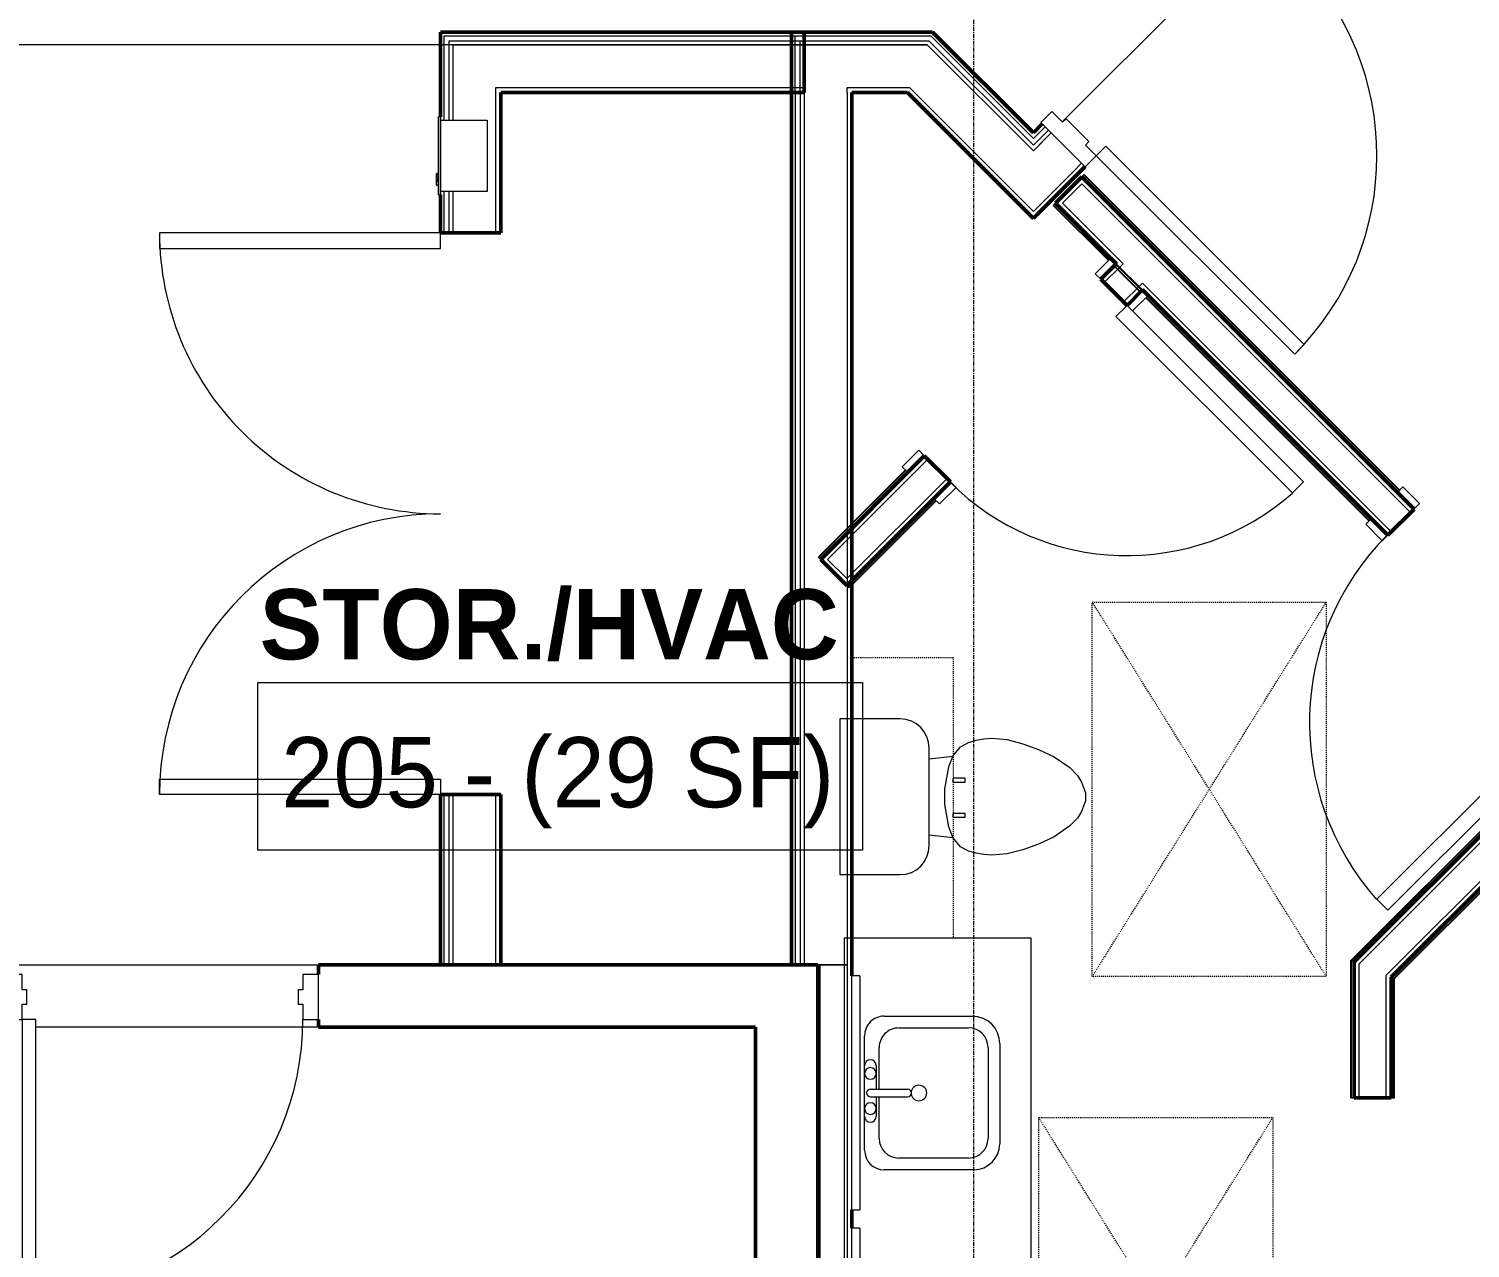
# Model space of a CAD drawing. Header units: inches. Extents: x -4235 to -464, y 9767 to 12344.
# Drawn here: x -2621.4 to -2436.7, y 10225.3 to 10381.6 of the extents above; entities that cross this region are included whole.
import ezdxf

# ---------------------------------------------------------------- set-up
doc = ezdxf.new("R2010")
doc.units = ezdxf.units.IN
doc.header["$MEASUREMENT"] = 0
doc.linetypes.add('Dash', pattern=[0.25, 0.125, -0.125])
doc.linetypes.add('Grid Line 1_2_', pattern=[0.875, 0.5, -0.125, 0.125, -0.125])
for name, color, linetype, lineweight in [('0-1', 7, 'Continuous', 5), ('0-2', 254, 'Continuous', 9), ('0-3', 7, 'Continuous', 9), ('A-AREA-IDEN', 2, 'Continuous', 9), ('A-DOOR-1', 7, 'Continuous', 9), ('A-DOOR-2', 130, 'Continuous', 20), ('A-DOOR-FRAM-1', 130, 'Continuous', 20), ('A-FLOR-2', 254, 'Continuous', 9), ('A-FLOR-3', 7, 'Continuous', 9), ('A-FLOR-4', 192, 'Continuous', 9), ('A-GENM-HDLN-1', 7, 'Dash', 9), ('A-WALL-1', 250, 'Continuous', 50), ('A-WALL-2', 50, 'Continuous', 13), ('A-WALL-3', 10, 'Continuous', 9), ('A-WALL-4', 254, 'Continuous', 9), ('A-WALL-5', 7, 'Continuous', 9), ('E-FIRE-1', 7, 'Continuous', 9), ('I-WALL-1', 250, 'Continuous', 50), ('I-WALL-2', 10, 'Continuous', 9), ('I-WALL-3', 254, 'Continuous', 9), ('P-SANR-FIXT-1', 7, 'Continuous', 9), ('P-SANR-FIXT-3', 254, 'Continuous', 9), ('Q-CASE-1', 10, 'Continuous', 9), ('Q-CASE-2', 254, 'Continuous', 9), ('Q-CASE-3', 7, 'Continuous', 9), ('Q-CASE-4', 7, 'Dash', 9), ('S-GRID-1', 1, 'Grid Line 1_2_', 9)]:
    doc.layers.add(name, color=color, linetype=linetype, lineweight=lineweight)
doc.styles.add('Century Gothic', font='ufonts.com_century-gothic.ttf', dxfattribs={"height": 9})
doc.styles.add('Century Gothic_B', font='GOTHICB.TTF', dxfattribs={"height": 9})

# ---------------------------------------------------------------- blocks, each defined once
blk = doc.blocks.new('Basic Wall _ INT - W4BØF - _5_8 GYP - 2X4 WOOD_BATT_ - 5_8 GYP_ - ___-2686658-BACKGROUND - 2ND FLOOR')
at = {"layer": 'A-WALL-3'}
for p, q in [((-2408.95, 10305.08), (-2408.95, 10305.17)), ((-2408.95, 10304.88), (-2408.95, 10305.08)), ((-2408.95, 10304.78), (-2408.95, 10304.87)), ((-2408.95, 10304.59), (-2408.95, 10304.62)), ((-2422.31, 10291.72), (-2418.95, 10295.07)), ((-2418.71, 10294.83), (-2422.07, 10291.47)), ((-2451.99, 10262.13), (-2451.92, 10262.1)), ((-2451.92, 10262.1), (-2451.78, 10262.04)), ((-2451.78, 10262.04), (-2451.71, 10262.02)), ((-2451.6, 10261.97), (-2451.57, 10261.96))]:
    blk.add_line(p, q, dxfattribs=at)
at = {"layer": 'A-WALL-4'}
for p, q in [((-2418.25, 10295.78), (-2408.95, 10305.08)), ((-2408.95, 10304.59), (-2418, 10295.53)), ((-2422.36, 10291.76), (-2419, 10295.12)), ((-2418.83, 10294.88), (-2422.12, 10291.59)), ((-2451.92, 10262.1), (-2423.02, 10291.01)), ((-2422.77, 10290.76), (-2451.57, 10261.96))]:
    blk.add_line(p, q, dxfattribs=at)
at = {"layer": 'A-WALL-5'}
for p, q in [((-2418.29, 10295.83), (-2408.95, 10305.17)), ((-2408.95, 10304.76), (-2418.09, 10295.62)), ((-2451.99, 10262.13), (-2423.06, 10291.05)), ((-2422.86, 10290.85), (-2451.7, 10262.01))]:
    blk.add_line(p, q, dxfattribs=at)
at = {"layer": 'A-WALL-5', "flags": 128}
for points in [[(-2408.95, 10305.17), (-2408.95, 10305), (-2408.95, 10304.87), (-2408.95, 10304.79), (-2408.95, 10304.76)], [(-2408.95, 10304.76), (-2408.95, 10304.76), (-2408.95, 10304.75), (-2408.95, 10304.73), (-2408.95, 10304.7), (-2408.95, 10304.68), (-2408.95, 10304.65)], [(-2451.7, 10262.01), (-2451.72, 10262.02), (-2451.78, 10262.04), (-2451.87, 10262.08), (-2451.99, 10262.13)], [(-2451.62, 10261.98), (-2451.64, 10261.99), (-2451.66, 10261.99), (-2451.67, 10262), (-2451.69, 10262.01), (-2451.7, 10262.01), (-2451.7, 10262.01)]]:
    blk.add_lwpolyline(points, dxfattribs=at)
blk = doc.blocks.new('Basic Wall _ INT - W4BØF - _5_8 GYP - 2X4 WOOD_BATT_ - 5_8 GYP_ - ___-2686657-BACKGROUND - 2ND FLOOR')
at = {"layer": 'A-WALL-3'}
for p, q in [((-2408.95, 10297.83), (-2408.95, 10297.87)), ((-2408.95, 10297.58), (-2408.95, 10297.67)), ((-2408.95, 10297.37), (-2408.95, 10297.58)), ((-2408.95, 10297.28), (-2408.95, 10297.37)), ((-2446.82, 10259.99), (-2446.8, 10259.98)), ((-2446.68, 10259.93), (-2446.62, 10259.91)), ((-2446.62, 10259.91), (-2446.47, 10259.85)), ((-2446.47, 10259.85), (-2446.41, 10259.82))]:
    blk.add_line(p, q, dxfattribs=at)
at = {"layer": 'A-WALL-4'}
for p, q in [((-2408.95, 10297.87), (-2446.82, 10259.99)), ((-2446.47, 10259.85), (-2408.95, 10297.37))]:
    blk.add_line(p, q, dxfattribs=at)
at = {"layer": 'A-WALL-5'}
for p, q in [((-2446.7, 10259.94), (-2408.95, 10297.69)), ((-2446.41, 10259.82), (-2408.95, 10297.28))]:
    blk.add_line(p, q, dxfattribs=at)
at = {"layer": 'A-WALL-5', "flags": 128}
for points in [[(-2408.95, 10297.81), (-2408.95, 10297.78), (-2408.95, 10297.75), (-2408.95, 10297.72), (-2408.95, 10297.71), (-2408.95, 10297.69), (-2408.95, 10297.69)], [(-2408.95, 10297.69), (-2408.95, 10297.66), (-2408.95, 10297.58), (-2408.95, 10297.45), (-2408.95, 10297.28)], [(-2446.7, 10259.94), (-2446.7, 10259.94), (-2446.71, 10259.94), (-2446.72, 10259.95), (-2446.74, 10259.96), (-2446.76, 10259.96), (-2446.78, 10259.97)], [(-2446.41, 10259.82), (-2446.53, 10259.87), (-2446.62, 10259.91), (-2446.68, 10259.93), (-2446.7, 10259.94)]]:
    blk.add_lwpolyline(points, dxfattribs=at)
blk = doc.blocks.new('Basic Wall _ INT - W4BØF - _5_8 GYP - 2X4 WOOD_BATT_ - 5_8 GYP_ - ___-2686660-BACKGROUND - 2ND FLOOR')
at = {"layer": 'A-WALL-3'}
for p, q in [((-2446.8, 10259.98), (-2446.82, 10259.99)), ((-2446.62, 10259.91), (-2446.68, 10259.93)), ((-2446.47, 10259.85), (-2446.62, 10259.91)), ((-2446.41, 10259.82), (-2446.47, 10259.85)), ((-2446.47, 10163.31), (-2446.47, 10163.42)), ((-2446.47, 10163.22), (-2446.47, 10163.3)), ((-2446.47, 10163.16), (-2446.47, 10163.21)), ((-2446.82, 10163), (-2446.8, 10163)), ((-2446.74, 10163), (-2446.76, 10163)), ((-2446.72, 10163), (-2446.74, 10163)), ((-2446.71, 10163), (-2446.72, 10163)), ((-2446.7, 10163), (-2446.71, 10163)), ((-2446.41, 10163), (-2446.7, 10163)), ((-2446.68, 10163), (-2446.62, 10163)), ((-2446.62, 10163), (-2446.47, 10163)), ((-2446.47, 10163), (-2446.41, 10163))]:
    blk.add_line(p, q, dxfattribs=at)
at = {"layer": 'A-WALL-4'}
for p, q in [((-2446.82, 10259.99), (-2446.82, 10244.52)), ((-2446.47, 10244.52), (-2446.47, 10259.85)), ((-2446.82, 10244.52), (-2446.8, 10244.52)), ((-2446.68, 10244.52), (-2446.62, 10244.52)), ((-2446.62, 10244.52), (-2446.47, 10244.52)), ((-2446.47, 10244.52), (-2446.41, 10244.52)), ((-2446.8, 10210.52), (-2446.82, 10210.52)), ((-2446.82, 10210.52), (-2446.82, 10163)), ((-2446.62, 10210.52), (-2446.68, 10210.52)), ((-2446.47, 10210.52), (-2446.62, 10210.52)), ((-2446.41, 10210.52), (-2446.47, 10210.52)), ((-2446.47, 10163.42), (-2446.47, 10210.52)), ((-2446.41, 10163.31), (-2446.41, 10163.42)), ((-2446.41, 10163.22), (-2446.41, 10163.3)), ((-2446.41, 10163.16), (-2446.41, 10163.21)), ((-2446.78, 10163), (-2446.82, 10163)), ((-2446.76, 10163), (-2446.78, 10163))]:
    blk.add_line(p, q, dxfattribs=at)
at = {"layer": 'A-WALL-5'}
for p, q in [((-2446.7, 10244.52), (-2446.7, 10259.94)), ((-2446.41, 10244.52), (-2446.41, 10259.82)), ((-2446.78, 10244.52), (-2446.82, 10244.52)), ((-2446.7, 10244.52), (-2446.78, 10244.52)), ((-2446.41, 10244.52), (-2446.7, 10244.52)), ((-2446.82, 10210.52), (-2446.78, 10210.52)), ((-2446.78, 10210.52), (-2446.7, 10210.52)), ((-2446.7, 10163), (-2446.7, 10210.52)), ((-2446.7, 10210.52), (-2446.41, 10210.52)), ((-2446.41, 10163.42), (-2446.41, 10210.52))]:
    blk.add_line(p, q, dxfattribs=at)
at = {"layer": 'A-WALL-5', "flags": 128}
for points in [[(-2446.78, 10259.97), (-2446.76, 10259.96), (-2446.74, 10259.96), (-2446.72, 10259.95), (-2446.71, 10259.94), (-2446.7, 10259.94), (-2446.7, 10259.94)], [(-2446.7, 10259.94), (-2446.68, 10259.93), (-2446.62, 10259.91), (-2446.53, 10259.87), (-2446.41, 10259.82)]]:
    blk.add_lwpolyline(points, dxfattribs=at)
blk = doc.blocks.new('Basic Wall _ INT - W4BØF - _5_8 GYP - 2X4 WOOD_BATT_ - 5_8 GYP_ - ___-2686659-BACKGROUND - 2ND FLOOR')
at = {"layer": 'A-WALL-3'}
for p, q in [((-2451.92, 10262.1), (-2451.99, 10262.13)), ((-2451.78, 10262.04), (-2451.92, 10262.1)), ((-2451.71, 10262.02), (-2451.78, 10262.04)), ((-2451.57, 10261.96), (-2451.6, 10261.97)), ((-2451.92, 10163.32), (-2451.92, 10163.42)), ((-2451.92, 10163.22), (-2451.92, 10163.3)), ((-2451.92, 10163.16), (-2451.92, 10163.21)), ((-2451.87, 10163), (-2451.99, 10163)), ((-2451.99, 10163), (-2451.92, 10163)), ((-2451.92, 10163), (-2451.78, 10163)), ((-2451.72, 10163), (-2451.87, 10163)), ((-2451.78, 10163), (-2451.71, 10163)), ((-2451.7, 10163), (-2451.72, 10163)), ((-2451.69, 10163), (-2451.7, 10163)), ((-2451.67, 10163), (-2451.69, 10163)), ((-2451.66, 10163), (-2451.67, 10163)), ((-2451.64, 10163), (-2451.66, 10163)), ((-2451.6, 10163), (-2451.57, 10163))]:
    blk.add_line(p, q, dxfattribs=at)
at = {"layer": 'A-WALL-4'}
for p, q in [((-2451.92, 10244.52), (-2451.92, 10262.1)), ((-2451.57, 10261.96), (-2451.57, 10244.52)), ((-2451.99, 10244.52), (-2451.92, 10244.52)), ((-2451.92, 10244.52), (-2451.78, 10244.52)), ((-2451.78, 10244.52), (-2451.71, 10244.52)), ((-2451.6, 10244.52), (-2451.57, 10244.52)), ((-2451.92, 10210.52), (-2451.99, 10210.52)), ((-2451.78, 10210.52), (-2451.92, 10210.52)), ((-2451.92, 10163.42), (-2451.92, 10210.52)), ((-2451.71, 10210.52), (-2451.78, 10210.52)), ((-2451.57, 10210.52), (-2451.6, 10210.52)), ((-2451.57, 10210.52), (-2451.57, 10163)), ((-2451.99, 10163.32), (-2451.99, 10163.42)), ((-2451.99, 10163.22), (-2451.99, 10163.3)), ((-2451.99, 10163.16), (-2451.99, 10163.21)), ((-2451.62, 10163), (-2451.64, 10163)), ((-2451.57, 10163), (-2451.62, 10163))]:
    blk.add_line(p, q, dxfattribs=at)
at = {"layer": 'A-WALL-5'}
for p, q in [((-2451.99, 10244.52), (-2451.99, 10262.13)), ((-2451.7, 10262.01), (-2451.7, 10244.52)), ((-2451.7, 10244.52), (-2451.99, 10244.52)), ((-2451.62, 10244.52), (-2451.7, 10244.52)), ((-2451.57, 10244.52), (-2451.62, 10244.52)), ((-2451.99, 10210.52), (-2451.7, 10210.52)), ((-2451.99, 10163.42), (-2451.99, 10210.52)), ((-2451.7, 10210.52), (-2451.7, 10163)), ((-2451.7, 10210.52), (-2451.62, 10210.52)), ((-2451.62, 10210.52), (-2451.57, 10210.52))]:
    blk.add_line(p, q, dxfattribs=at)
at = {"layer": 'A-WALL-5', "flags": 128}
for points in [[(-2451.99, 10262.13), (-2451.87, 10262.08), (-2451.78, 10262.04), (-2451.72, 10262.02), (-2451.7, 10262.01)], [(-2451.7, 10262.01), (-2451.7, 10262.01), (-2451.69, 10262.01), (-2451.67, 10262), (-2451.66, 10261.99), (-2451.64, 10261.99), (-2451.62, 10261.98)]]:
    blk.add_lwpolyline(points, dxfattribs=at)
blk = doc.blocks.new('Basic Wall _ INT - W4BØF - _5_8 GYP - 2X4 WOOD_BATT_ - 5_8 GYP_ - ___-2681987-BACKGROUND - 2ND FLOOR')
at = {"layer": 'A-WALL-3'}
for p, q in [((-2508.79, 10324.73), (-2506.67, 10326.85)), ((-2515.95, 10318.07), (-2520.2, 10313.82)), ((-2519.95, 10313.57), (-2515.95, 10317.57)), ((-2520.24, 10313.87), (-2520.2, 10313.82)), ((-2520.15, 10313.78), (-2520.09, 10313.72)), ((-2519.97, 10313.59), (-2519.95, 10313.57))]:
    blk.add_line(p, q, dxfattribs=at)
at = {"layer": 'A-WALL-4'}
for p, q in [((-2509.04, 10324.98), (-2515.95, 10318.07)), ((-2515.95, 10317.57), (-2508.79, 10324.73)), ((-2515.95, 10318.16), (-2520.24, 10313.87)), ((-2515.95, 10317.75), (-2520.04, 10313.66)), ((-2520.04, 10313.66), (-2520.24, 10313.87)), ((-2520.04, 10313.66), (-2520.04, 10313.66)), ((-2520.03, 10313.65), (-2520.04, 10313.66)), ((-2519.98, 10313.6), (-2520.03, 10313.65)), ((-2519.95, 10313.57), (-2519.98, 10313.6))]:
    blk.add_line(p, q, dxfattribs=at)
at = {"layer": 'A-WALL-5'}
for p, q in [((-2509.08, 10325.03), (-2515.95, 10318.16)), ((-2508.88, 10324.82), (-2515.95, 10317.75))]:
    blk.add_line(p, q, dxfattribs=at)
blk = doc.blocks.new('Basic Wall _ INT - W4BØF - _5_8 GYP - 2X4 WOOD_BATT_ - 5_8 GYP_ - ___-2681988-BACKGROUND - 2ND FLOOR')
at = {"layer": 'A-WALL-3'}
for p, q in [((-2505.43, 10321.37), (-2503.31, 10323.5)), ((-2516.57, 10310.23), (-2515.95, 10310.86)), ((-2516.59, 10310.22), (-2516.57, 10310.2)), ((-2516.44, 10310.07), (-2516.38, 10310.01)), ((-2515.95, 10310.36), (-2516.34, 10309.97)), ((-2516.34, 10309.97), (-2516.3, 10309.92))]:
    blk.add_line(p, q, dxfattribs=at)
at = {"layer": 'A-WALL-4'}
for p, q in [((-2515.95, 10310.86), (-2505.43, 10321.37)), ((-2505.22, 10321.09), (-2515.95, 10310.36)), ((-2516.56, 10310.18), (-2516.59, 10310.22)), ((-2516.5, 10310.13), (-2516.56, 10310.18)), ((-2516.5, 10310.13), (-2515.95, 10310.68)), ((-2516.38, 10310.01), (-2516.5, 10310.13)), ((-2516.3, 10309.92), (-2516.38, 10310.01)), ((-2515.95, 10310.27), (-2516.3, 10309.92))]:
    blk.add_line(p, q, dxfattribs=at)
at = {"layer": 'A-WALL-5'}
for p, q in [((-2515.95, 10310.68), (-2505.34, 10321.29)), ((-2505.14, 10321.08), (-2515.95, 10310.27))]:
    blk.add_line(p, q, dxfattribs=at)
blk = doc.blocks.new('Toilet-Domestic-3D - Toilet-Domestic-3D-2939674-BACKGROUND - 2ND FLOOR')
at = {"layer": 'P-SANR-FIXT-1'}
for p, q in [((-2.74, 11), (-1.87, 11.5)), ((-1.87, 11.5), (-0.5, 12)), ((-0.5, 12), (0.5, 12)), ((0.5, 12), (1.87, 11.5)), ((1.87, 11.5), (2.74, 11)), ((-5.13, 8), (-3.74, 10)), ((-3.74, 10), (-2.74, 11)), ((2.74, 11), (3.74, 10)), ((3.74, 10), (5.13, 8)), ((-6.06, 6), (-5.13, 8)), ((5.13, 8), (6.06, 6)), ((-6.79, 4), (-6.06, 6)), ((6.06, 6), (6.79, 4)), ((-7.33, 1.99), (-6.79, 4)), ((6.79, 4), (7.33, 1.99)), ((-7.5, 0), (-7.33, 1.99)), ((7.33, 1.99), (7.5, 0)), ((-7.41, -1), (-7.5, 0)), ((-7.24, -2), (-7.41, -1)), ((7.41, -1), (7.24, -2)), ((7.5, 0), (7.41, -1)), ((-6.97, -3), (-7.24, -2)), ((-6.4, -4), (-6.97, -3)), ((6.97, -3), (6.4, -4)), ((7.24, -2), (6.97, -3)), ((-5.21, -5), (-6.4, -4)), ((-3.84, -5.5), (-5.21, -5)), ((-4.86, -8.02), (-5.21, -5)), ((-1, -6), (-3.84, -5.5)), ((3.84, -5.5), (1, -6)), ((5.21, -5), (3.84, -5.5)), ((4.86, -8.02), (5.21, -5)), ((6.4, -4), (5.21, -5)), ((1, -6), (-1, -6)), ((6.25, -8.02), (-6.25, -8.02)), ((-9.98, -11.75), (-9.98, -17.93)), ((9.98, -17.93), (9.98, -11.75))]:
    blk.add_line(p, q, dxfattribs=at)
for centre, start, end in [((-6.25, -11.75), 90, 180), ((6.25, -11.75), 0, 90)]:
    blk.add_arc(centre, 3.73, start, end, dxfattribs=at)
at = {"layer": 'P-SANR-FIXT-3'}
for p, q in [((-9.98, -17.93), (-9.98, -19.48)), ((9.98, -19.48), (9.98, -17.93)), ((-9.98, -19.48), (9.98, -19.48))]:
    blk.add_line(p, q, dxfattribs=at)
blk = doc.blocks.new('Bath Vanity - Bath Vanity 72_-V5-BACKGROUND - 2ND FLOOR')
at = {"layer": 'Q-CASE-1'}
blk.add_line((36.74, 0), (36.74, 1), dxfattribs=at)
at = {"layer": 'Q-CASE-2'}
for p, q in [((36.74, 1), (36.74, 4.12)), ((-35.26, 1), (-35.26, 0)), ((-35.26, 0), (36.74, 0))]:
    blk.add_line(p, q, dxfattribs=at)
at = {"layer": 'Q-CASE-3'}
for p, q in [((36.74, 24), (-35.26, 24)), ((-35.26, 24), (-35.26, 1)), ((36.74, 4.12), (36.74, 24))]:
    blk.add_line(p, q, dxfattribs=at)
blk = doc.blocks.new('ADA Clearances - 30_x48_-1721104-BACKGROUND - 2ND FLOOR')
at = {"layer": 'A-GENM-HDLN-1'}
for p, q in [((15, 24), (-15, -24)), ((-15, 24), (15, -24)), ((-15, -24), (-15, 24)), ((-15, 24), (15, 24)), ((15, 24), (15, -24)), ((15, -24), (-15, -24))]:
    blk.add_line(p, q, dxfattribs=at)
blk = doc.blocks.new('M_Sink Vanity-Square - 500 x 440mm-1372835-BACKGROUND - 2ND FLOOR')
at = {"layer": 'P-SANR-FIXT-1'}
for p, q in [((-5.72, 10.23), (7.14, 10.23)), ((-5.72, 10.23), (7.14, 10.23)), ((-5.22, 8.73), (6.46, 8.73)), ((-9.22, -4.59), (-9.22, 6.73)), ((-9.22, -4.59), (-9.22, 6.73)), ((-7.72, -2.72), (-7.72, 6.23)), ((8.96, 6.23), (8.96, -2.72)), ((10.46, 6.91), (10.46, -4.59)), ((10.46, 6.91), (10.46, -4.59)), ((0.12, -6.33), (0.12, -1.59)), ((1.12, -6.33), (1.12, -1.59)), ((0.12, -5.22), (-5.22, -5.22)), ((6.46, -5.22), (1.12, -5.22)), ((7.96, -7.09), (-6.72, -7.09)), ((7.96, -7.09), (-6.72, -7.09)), ((-2.88, -5.59), (0.12, -5.59)), ((3.62, -7.09), (-2.88, -7.09)), ((1.12, -5.59), (3.62, -5.59))]:
    blk.add_line(p, q, dxfattribs=at)
for centre, radius, start, end in [((-5.72, 6.73), 3.5, 90, 180), ((-5.72, 6.73), 3.5, 90, 180), ((7.14, 6.91), 3.32, 0, 90), ((7.14, 6.91), 3.32, 360, 90), ((-5.22, 6.23), 2.5, 90, 180), ((6.46, 6.23), 2.5, 360, 90), ((0.62, -0.13), 1, 360, 180), ((0.62, -0.13), 1, 180, 0), ((0.62, -1.59), 0.5, 360, 180), ((-5.22, -2.72), 2.5, 180, 270), ((6.46, -2.72), 2.5, 270, 360), ((-6.72, -4.59), 2.5, 180, 270), ((-6.72, -4.59), 2.5, 180, 270), ((7.96, -4.59), 2.5, 270, 0), ((7.96, -4.59), 2.5, 270, 0), ((-2.88, -6.34), 0.75, 90, 270), ((-1.88, -6.34), 0.75, 360, 180), ((-1.88, -6.34), 0.75, 180, 0), ((0.62, -6.33), 0.5, 180, 0), ((2.62, -6.34), 0.75, 0, 180), ((2.62, -6.34), 0.75, 180, 0), ((3.62, -6.34), 0.75, 270, 90)]:
    blk.add_arc(centre, radius, start, end, dxfattribs=at)
blk = doc.blocks.new('Basic Wall _ INT - W4BØF - _5_8 GYP - 2X4 WOOD_BATT_ - 5_8 GYP_ - ___-2686666-BACKGROUND - 2ND FLOOR')
at = {"layer": 'A-WALL-3'}
for p, q in [((-2478.7, 10348.1), (-2482.06, 10351.46)), ((-2482.31, 10351.21), (-2478.95, 10347.86)), ((-2447.26, 10316.66), (-2449.38, 10318.78))]:
    blk.add_line(p, q, dxfattribs=at)
at = {"layer": 'A-WALL-4'}
for p, q in [((-2490.09, 10358.99), (-2490.13, 10358.95)), ((-2490.09, 10358.99), (-2483.02, 10351.92)), ((-2489.99, 10359.1), (-2490.05, 10359.04)), ((-2489.84, 10359.24), (-2489.86, 10359.23)), ((-2482.77, 10352.17), (-2489.84, 10359.24)), ((-2482.35, 10351.17), (-2478.99, 10347.81)), ((-2482.13, 10351.35), (-2479.23, 10348.46)), ((-2479.21, 10348.44), (-2478.79, 10348.02)), ((-2478.24, 10347.15), (-2449.63, 10318.53)), ((-2449.38, 10318.78), (-2477.99, 10347.4))]:
    blk.add_line(p, q, dxfattribs=at)
at = {"layer": 'A-WALL-5'}
for p, q in [((-2490.13, 10358.95), (-2489.93, 10359.15)), ((-2490.13, 10358.95), (-2483.06, 10351.88)), ((-2489.93, 10359.15), (-2489.87, 10359.21)), ((-2489.93, 10359.15), (-2482.86, 10352.08)), ((-2489.87, 10359.21), (-2489.84, 10359.24)), ((-2478.29, 10347.1), (-2449.67, 10318.49)), ((-2478.08, 10347.31), (-2449.47, 10318.69))]:
    blk.add_line(p, q, dxfattribs=at)
blk = doc.blocks.new('Basic Wall _ INT - W4BØF - _5_8 GYP - 2X4 WOOD_BATT_ - 5_8 GYP_ - ___-2686665-BACKGROUND - 2ND FLOOR')
at = {"layer": 'A-WALL-3'}
blk.add_line((-2443.9, 10320.02), (-2446.02, 10322.14), dxfattribs=at)
at = {"layer": 'A-WALL-4'}
for p, q in [((-2486.47, 10362.62), (-2486.48, 10362.6)), ((-2446.02, 10322.14), (-2486.48, 10362.6)), ((-2486.28, 10362.81), (-2486.34, 10362.75)), ((-2486.19, 10362.89), (-2486.23, 10362.85)), ((-2486.23, 10362.85), (-2445.77, 10322.39))]:
    blk.add_line(p, q, dxfattribs=at)
at = {"layer": 'A-WALL-5'}
for p, q in [((-2486.48, 10362.6), (-2486.45, 10362.63)), ((-2486.45, 10362.63), (-2486.39, 10362.69)), ((-2486.39, 10362.69), (-2486.19, 10362.89)), ((-2445.93, 10322.23), (-2486.39, 10362.69)), ((-2486.19, 10362.89), (-2445.73, 10322.43))]:
    blk.add_line(p, q, dxfattribs=at)
blk = doc.blocks.new('SWING - SINGLE - FLUSH - 2-10 x 6-8 - PRIVACY-3199405-BACKGROUND - 2ND FLOOR')
at = {"layer": 'A-DOOR-1'}
blk.add_arc((17, -2.38), 34.07, 180, 266.6343, dxfattribs=at)
at = {"layer": 'A-DOOR-2'}
for p, q in [((15, -2.38), (15, -36.38)), ((17, -2.38), (15, -2.38)), ((17, -2.38), (17, -36.38)), ((17, -36.38), (15, -36.38))]:
    blk.add_line(p, q, dxfattribs=at)
at = {"layer": 'A-DOOR-FRAM-1'}
for p, q in [((-20, 2.37), (-20, 3.37)), ((-20, 3.37), (-17, 3.37)), ((-17, 2.37), (-20, 2.37)), ((-17, 3.37), (-17, 2.37)), ((17, 2.37), (17, 3.37)), ((17, 3.37), (20, 3.37)), ((20, 2.37), (17, 2.37)), ((20, 3.37), (20, 2.37)), ((-20, -2.38), (-17, -2.38)), ((-20, -3.38), (-20, -2.38)), ((-17, -3.38), (-20, -3.38)), ((-17, -2.38), (-17, -3.38)), ((17, -2.38), (20, -2.38)), ((17, -3.38), (17, -2.38)), ((20, -3.38), (17, -3.38)), ((20, -2.38), (20, -3.38))]:
    blk.add_line(p, q, dxfattribs=at)
blk = doc.blocks.new('SWING - SINGLE - FLUSH - 2-8 x 6-8 - PASSAGE-3199418-BACKGROUND - 2ND FLOOR')
at = {"layer": 'A-DOOR-1'}
blk.add_arc((16, -2.38), 32.07, 180, 266.4241, dxfattribs=at)
at = {"layer": 'A-DOOR-2'}
for p, q in [((14, -2.38), (14, -34.38)), ((16, -2.38), (14, -2.38)), ((16, -2.38), (16, -34.38)), ((16, -34.38), (14, -34.38))]:
    blk.add_line(p, q, dxfattribs=at)
at = {"layer": 'A-DOOR-FRAM-1'}
for p, q in [((-19, 2.37), (-19, 3.37)), ((-19, 3.37), (-16, 3.37)), ((-16, 2.37), (-19, 2.37)), ((-16, 3.37), (-16, 2.37)), ((16, 2.37), (16, 3.37)), ((16, 3.37), (19, 3.37)), ((19, 2.37), (16, 2.37)), ((19, 3.37), (19, 2.37)), ((-19, -2.38), (-16, -2.38)), ((-19, -3.38), (-19, -2.38)), ((-16, -3.38), (-19, -3.38)), ((-16, -2.38), (-16, -3.38)), ((16, -2.38), (19, -2.38)), ((16, -3.38), (16, -2.38)), ((19, -3.38), (16, -3.38)), ((19, -2.38), (19, -3.38))]:
    blk.add_line(p, q, dxfattribs=at)
blk = doc.blocks.new('300 Series Wall Hung Cabinet_326 - 36_-2909953-BACKGROUND - 2ND FLOOR')
at = {"layer": 'Q-CASE-3'}
for p, q in [((-2.01, 14.69), (-2.5, 14.69)), ((-2.5, 14.69), (-2.5, 13.19)), ((-2.01, 13.19), (-2.5, 13.19)), ((-2.01, 13.19), (-2.01, 14.69)), ((2.49, 14.69), (2, 14.69)), ((2, 14.69), (2, 13.19)), ((2.49, 13.19), (2, 13.19)), ((2.49, 13.19), (2.49, 14.69))]:
    blk.add_line(p, q, dxfattribs=at)
at = {"layer": 'Q-CASE-4'}
for p, q in [((-18, 0.19), (-18, 13.19)), ((-18, 13.19), (18, 13.19)), ((18, 13.19), (18, 0.19)), ((18, 0.19), (-18, 0.19))]:
    blk.add_line(p, q, dxfattribs=at)
blk = doc.blocks.new('BATHROOM MIRROR - BATHROOM MIRROR 30_-2860221-BACKGROUND - 2ND FLOOR')
at = {"layer": 'Q-CASE-1'}
blk.add_line((12.74, -24), (-11.26, -24), dxfattribs=at)
at = {"layer": 'Q-CASE-3'}
for p, q in [((-14.26, -23), (15.74, -23)), ((-14.26, -23), (-14.26, -24)), ((15.74, -24), (-14.26, -24)), ((15.74, -24), (15.74, -23))]:
    blk.add_line(p, q, dxfattribs=at)
blk = doc.blocks.new('CTR - 1st Phase - Unit Layouts_rvt-1-BACKGROUND - 2ND FLOOR')
at = {"layer": 'A-WALL-1'}
for p, q in [((-2486.48, 10362.6), (-2486.92, 10362.16)), ((-2443.9, 10320.02), (-2486.48, 10362.6)), ((-2486.92, 10362.16), (-2489.4, 10359.69)), ((-2489.4, 10359.69), (-2489.84, 10359.24)), ((-2489.84, 10359.24), (-2482.06, 10351.46)), ((-2482.06, 10351.46), (-2484.04, 10349.48)), ((-2484.04, 10349.48), (-2480.68, 10346.12)), ((-2480.68, 10346.12), (-2478.7, 10348.1)), ((-2478.7, 10348.1), (-2447.26, 10316.66)), ((-2506.67, 10326.85), (-2519.95, 10313.57)), ((-2503.31, 10323.5), (-2506.67, 10326.85)), ((-2516.59, 10310.22), (-2503.31, 10323.5)), ((-2447.26, 10316.66), (-2443.9, 10320.02)), ((-2519.95, 10313.57), (-2519.51, 10313.13)), ((-2519.51, 10313.13), (-2517.03, 10310.66)), ((-2517.03, 10310.66), (-2516.59, 10310.22)), ((-2446.82, 10259.99), (-2408.95, 10297.87)), ((-2422.07, 10291.47), (-2451.57, 10261.96)), ((-2451.57, 10261.96), (-2451.57, 10261.08)), ((-2451.57, 10261.08), (-2451.57, 10255.24)), ((-2446.82, 10244.52), (-2446.82, 10259.99)), ((-2451.57, 10255.24), (-2451.57, 10244.52)), ((-2451.57, 10244.52), (-2446.82, 10244.52))]:
    blk.add_line(p, q, dxfattribs=at)
at = {"layer": 'A-WALL-2'}
for p, q in [((-2486.48, 10361.72), (-2488.96, 10359.24)), ((-2486.48, 10361.72), (-2444.34, 10319.58)), ((-2488.96, 10359.24), (-2481.18, 10351.46)), ((-2481.62, 10351.02), (-2481.18, 10351.46)), ((-2481.62, 10351.02), (-2483.6, 10349.04)), ((-2479.14, 10348.55), (-2481.12, 10346.56)), ((-2479.14, 10348.55), (-2478.7, 10348.99)), ((-2478.7, 10348.99), (-2446.81, 10317.1)), ((-2506.23, 10326.41), (-2519.06, 10313.57)), ((-2503.75, 10323.94), (-2516.59, 10311.1)), ((-2519.06, 10313.57), (-2516.59, 10311.1)), ((-2447.45, 10260.25), (-2408.95, 10298.75)), ((-2450.95, 10261.7), (-2421.18, 10291.47)), ((-2450.95, 10256.75), (-2450.95, 10261.7)), ((-2447.45, 10259.37), (-2447.45, 10260.25)), ((-2447.45, 10244.52), (-2447.45, 10259.37)), ((-2450.95, 10255.87), (-2450.95, 10256.75)), ((-2450.95, 10244.52), (-2450.95, 10255.87))]:
    blk.add_line(p, q, dxfattribs=at)
at = {"layer": 'A-WALL-3'}
for p, q in [((-2446.02, 10322.14), (-2486.48, 10362.6)), ((-2489.84, 10359.24), (-2482.77, 10352.17)), ((-2477.99, 10347.4), (-2449.38, 10318.78)), ((-2506.67, 10326.85), (-2508.79, 10324.73)), ((-2508.79, 10324.73), (-2515.95, 10317.57)), ((-2505.43, 10321.37), (-2503.31, 10323.5)), ((-2443.9, 10320.02), (-2446.02, 10322.14)), ((-2515.95, 10310.86), (-2505.43, 10321.37)), ((-2449.38, 10318.78), (-2447.26, 10316.66)), ((-2515.95, 10317.57), (-2519.95, 10313.57)), ((-2516.59, 10310.22), (-2519.95, 10313.57)), ((-2516.57, 10310.23), (-2515.95, 10310.86)), ((-2446.82, 10259.99), (-2408.95, 10297.87)), ((-2422.77, 10290.76), (-2451.57, 10261.96)), ((-2451.57, 10255.24), (-2451.57, 10261.96)), ((-2446.82, 10244.52), (-2446.82, 10259.99)), ((-2451.57, 10255.24), (-2451.57, 10244.52))]:
    blk.add_line(p, q, dxfattribs=at)
at = {"layer": 'A-WALL-4'}
for p, q in [((-2489.84, 10359.24), (-2486.48, 10362.6)), ((-2480.68, 10346.12), (-2484.04, 10349.48)), ((-2506.67, 10326.85), (-2503.31, 10323.5)), ((-2443.9, 10320.02), (-2447.26, 10316.66)), ((-2446.82, 10244.52), (-2451.57, 10244.52))]:
    blk.add_line(p, q, dxfattribs=at)
at = {"layer": '0-2'}
for name in ['Basic Wall _ INT - W4BØF - _5_8 GYP - 2X4 WOOD_BATT_ - 5_8 GYP_ - ___-2686665-BACKGROUND - 2ND FLOOR', 'Basic Wall _ INT - W4BØF - _5_8 GYP - 2X4 WOOD_BATT_ - 5_8 GYP_ - ___-2686666-BACKGROUND - 2ND FLOOR', 'Basic Wall _ INT - W4BØF - _5_8 GYP - 2X4 WOOD_BATT_ - 5_8 GYP_ - ___-2681987-BACKGROUND - 2ND FLOOR', 'Basic Wall _ INT - W4BØF - _5_8 GYP - 2X4 WOOD_BATT_ - 5_8 GYP_ - ___-2681988-BACKGROUND - 2ND FLOOR', 'Basic Wall _ INT - W4BØF - _5_8 GYP - 2X4 WOOD_BATT_ - 5_8 GYP_ - ___-2686658-BACKGROUND - 2ND FLOOR', 'Basic Wall _ INT - W4BØF - _5_8 GYP - 2X4 WOOD_BATT_ - 5_8 GYP_ - ___-2686657-BACKGROUND - 2ND FLOOR', 'Basic Wall _ INT - W4BØF - _5_8 GYP - 2X4 WOOD_BATT_ - 5_8 GYP_ - ___-2686659-BACKGROUND - 2ND FLOOR', 'Basic Wall _ INT - W4BØF - _5_8 GYP - 2X4 WOOD_BATT_ - 5_8 GYP_ - ___-2686660-BACKGROUND - 2ND FLOOR']:
    blk.add_blockref(name, (0, 0), dxfattribs=at)
for name, p, rotation in [('SWING - SINGLE - FLUSH - 2-8 x 6-8 - PASSAGE-3199418-BACKGROUND - 2ND FLOOR', (-2493.68, 10336.49), 44.99999999999973), ('SWING - SINGLE - FLUSH - 2-10 x 6-8 - PRIVACY-3199405-BACKGROUND - 2ND FLOOR', (-2433.56, 10306.32), 314.999999999968), ('ADA Clearances - 30_x48_-1721104-BACKGROUND - 2ND FLOOR', (-2470.14, 10284.09), 180), ('300 Series Wall Hung Cabinet_326 - 36_-2909953-BACKGROUND - 2ND FLOOR', (-2516.14, 10283), 269.999999999977), ('Toilet-Domestic-3D - Toilet-Domestic-3D-2939674-BACKGROUND - 2ND FLOOR', (-2498.02, 10283.13), 269.9999999999595), ('Bath Vanity - Bath Vanity 72_-V5-BACKGROUND - 2ND FLOOR', (-2516.95, 10229.74), 269.9999999999602), ('BATHROOM MIRROR - BATHROOM MIRROR 30_-2860221-BACKGROUND - 2ND FLOOR', (-2491.95, 10245.9), 269.9999999999773), ('M_Sink Vanity-Square - 500 x 440mm-1372835-BACKGROUND - 2ND FLOOR', (-2507.23, 10245.78), 269.9999999999828), ('ADA Clearances - 30_x48_-1721104-BACKGROUND - 2ND FLOOR', (-2477, 10218), 180), ('BATHROOM MIRROR - BATHROOM MIRROR 30_-2860221-BACKGROUND - 2ND FLOOR', (-2491.95, 10213.58), 269.9999999999773)]:
    blk.add_blockref(name, p, dxfattribs=dict(at, rotation=rotation))
blk = doc.blocks.new('HOLLOW METAL - UNIT DOOR-2191978-BACKGROUND - 2ND FLOOR')
at = {"layer": 'A-DOOR-1'}
blk.add_arc((18, 4.125), 36, 90, 180, dxfattribs=at)
at = {"layer": 'A-DOOR-2'}
for p, q in [((18, 40.125), (16.25, 40.125)), ((16.25, 40.125), (16.25, 4.125)), ((18, 4.125), (18, 40.125)), ((16.25, 4.125), (18, 4.125))]:
    blk.add_line(p, q, dxfattribs=at)
at = {"layer": 'A-DOOR-FRAM-1'}
for p, q in [((-18, 4.125), (-20, 4.125)), ((-20, 4.125), (-20, -3.875)), ((-18, 2.1875), (-18, 4.125)), ((18, 4.125), (18, 2.1875)), ((20, 4.125), (18, 4.125)), ((20, -3.875), (20, 4.125)), ((-17.375, 2.1875), (-18, 2.1875)), ((-17.375, -1.9375), (-17.375, 2.1875)), ((18, 2.1875), (17.375, 2.1875)), ((17.375, 2.1875), (17.375, -1.9375)), ((-18, -3.875), (-18, -1.9375)), ((-18, -1.9375), (-17.375, -1.9375)), ((17.375, -1.9375), (18, -1.9375)), ((18, -1.9375), (18, -3.875)), ((-20, -3.875), (-18, -3.875)), ((18, -3.875), (20, -3.875))]:
    blk.add_line(p, q, dxfattribs=at)
blk = doc.blocks.new('HOLLOW METAL - DOUBLE - 6-0 x 6-8 - 20MIN_-2194249-BACKGROUND - 2ND FLOOR')
at = {"layer": 'A-DOOR-1'}
for centre, start, end in [((-36, -3.875), 270, 0), ((36, -3.875), 180, 270)]:
    blk.add_arc(centre, 36, start, end, dxfattribs=at)
at = {"layer": 'A-DOOR-2'}
for p, q in [((-34, -3.875), (-36, -3.875)), ((-36, -3.875), (-36, -39.875)), ((-34, -39.875), (-34, -3.875)), ((34, -3.875), (36, -3.875)), ((34, -39.875), (34, -3.875)), ((36, -3.875), (36, -39.875)), ((-36, -39.875), (-34, -39.875)), ((36, -39.875), (34, -39.875))]:
    blk.add_line(p, q, dxfattribs=at)
blk = doc.blocks.new('104416 - Fire Extinguishers - Wall - Class A - Light - 2A-2205461-BACKGROUND - 2ND FLOOR')
at = {"layer": 'E-FIRE-1'}
for p, q in [((13.19, 4.13), (13.19, 3.87)), ((23.19, 4.13), (13.19, 4.13)), ((13.19, 4.13), (23.19, 4.13)), ((13.19, 4.13), (13.19, 3.87)), ((23.19, 3.87), (13.19, 3.87)), ((13.63, -2.12), (13.63, 3.87)), ((14.41, 4.13), (14.41, 4.38)), ((14.44, 4.38), (14.84, 4.38)), ((14.44, 4.13), (14.44, 4.38)), ((14.84, 4.38), (15.03, 4.38)), ((14.84, 4.13), (14.84, 4.38)), ((15.03, 4.38), (15.11, 4.38)), ((15.03, 4.13), (15.03, 4.38)), ((15.11, 4.38), (15.24, 4.38)), ((15.11, 4.13), (15.11, 4.38)), ((15.24, 4.38), (15.51, 4.38)), ((15.24, 4.13), (15.24, 4.38)), ((15.51, 4.38), (15.73, 4.38)), ((15.51, 4.13), (15.51, 4.38)), ((15.73, 4.38), (15.87, 4.38)), ((15.73, 4.13), (15.73, 4.38)), ((15.87, 4.38), (15.91, 4.38)), ((15.87, 4.13), (15.87, 4.38)), ((15.91, 4.13), (15.91, 4.38)), ((15.94, 4.13), (15.94, 4.38)), ((22.75, 3.87), (22.75, -2.12)), ((23.19, 3.87), (23.19, 4.13)), ((23.19, 3.87), (23.19, 4.13)), ((22.75, -2.12), (13.63, -2.12))]:
    blk.add_line(p, q, dxfattribs=at)
blk = doc.blocks.new('CTR - 1st Phase - Common Walls_rvt-1-BACKGROUND - 2ND FLOOR')
at = {"layer": 'A-WALL-1'}
for p, q in [((-2520.32, 10261.59), (-2520.32, 10013.63)), ((-2515.95, 10260.16), (-2515.95, 10261.59)), ((-2515.95, 10227.84), (-2515.95, 10230.16))]:
    blk.add_line(p, q, dxfattribs=at)
at = {"layer": 'A-WALL-2'}
for p, q in [((-2568.2, 10380.04), (-2568.2, 10380.66)), ((-2568.2, 10380.66), (-2522.07, 10380.66)), ((-2568.2, 10373.41), (-2568.2, 10380.04)), ((-2567.57, 10379.54), (-2567.57, 10380.04)), ((-2567.57, 10380.04), (-2522.07, 10380.04)), ((-2567.57, 10373.41), (-2567.57, 10379.54)), ((-2567.07, 10374.04), (-2567.07, 10379.54)), ((-2567.07, 10379.54), (-2522.07, 10379.54)), ((-2523.2, 10380.04), (-2523.2, 10380.66)), ((-2523.2, 10380.66), (-2516.08, 10380.66)), ((-2523.2, 10373.41), (-2523.2, 10380.04)), ((-2522.57, 10379.54), (-2522.57, 10380.04)), ((-2522.57, 10380.04), (-2515.45, 10380.04)), ((-2522.57, 10373.41), (-2522.57, 10379.54)), ((-2522.07, 10374.04), (-2522.07, 10379.54)), ((-2522.07, 10379.54), (-2514.95, 10379.54)), ((-2516.08, 10380.66), (-2506.71, 10380.66)), ((-2515.45, 10380.04), (-2506.79, 10380.04)), ((-2514.95, 10379.54), (-2514.07, 10379.54)), ((-2514.07, 10379.54), (-2506.29, 10379.54)), ((-2506.79, 10380.04), (-2506.09, 10380.04)), ((-2506.71, 10380.66), (-2505.83, 10380.66)), ((-2506.29, 10379.54), (-2492.69, 10365.94)), ((-2506.09, 10380.04), (-2492.69, 10366.65)), ((-2505.83, 10380.66), (-2492.69, 10367.53)), ((-2567.07, 10373.41), (-2567.07, 10374.04)), ((-2561.57, 10373.41), (-2561.57, 10374.04)), ((-2561.57, 10374.04), (-2522.07, 10374.04)), ((-2522.07, 10373.41), (-2522.07, 10374.04)), ((-2516.57, 10373.41), (-2516.57, 10374.04)), ((-2516.57, 10374.04), (-2509.45, 10374.04)), ((-2509.45, 10374.04), (-2508.57, 10374.04)), ((-2508.57, 10374.04), (-2492.69, 10358.16)), ((-2568.2, 10369.85), (-2568.2, 10373.41)), ((-2567.57, 10369.85), (-2567.57, 10373.41)), ((-2567.07, 10369.85), (-2567.07, 10373.41)), ((-2561.57, 10355.41), (-2561.57, 10373.41)), ((-2523.2, 10373.41), (-2523.2, 10261.59)), ((-2522.57, 10373.41), (-2522.57, 10261.59)), ((-2522.07, 10373.41), (-2522.07, 10261.59)), ((-2516.57, 10373.41), (-2516.57, 10261.59)), ((-2492.34, 10367.88), (-2491.19, 10369.03)), ((-2491.9, 10367.44), (-2490.75, 10368.59)), ((-2491.54, 10367.09), (-2490.39, 10368.24)), ((-2492.34, 10367.88), (-2492.69, 10367.53)), ((-2492.25, 10367.09), (-2492.69, 10366.65)), ((-2492.34, 10366.29), (-2492.69, 10365.94)), ((-2491.54, 10367.09), (-2492.34, 10366.29)), ((-2491.9, 10367.44), (-2492.25, 10367.09)), ((-2487.65, 10363.2), (-2488.8, 10362.05)), ((-2487.65, 10363.2), (-2486.5, 10364.35)), ((-2568.2, 10355.41), (-2568.2, 10360.73)), ((-2567.57, 10355.41), (-2567.57, 10360.73)), ((-2567.07, 10355.41), (-2567.07, 10360.73)), ((-2488.8, 10362.05), (-2492.69, 10358.16)), ((-2568.2, 10261.59), (-2568.2, 10283.41)), ((-2567.57, 10261.59), (-2567.57, 10283.41)), ((-2567.07, 10261.59), (-2567.07, 10283.41)), ((-2561.57, 10261.59), (-2561.57, 10283.41)), ((-2520.32, 10261.59), (-2520.07, 10261.59)), ((-2520.07, 10261.59), (-2520.32, 10261.59)), ((-2520.07, 10261.59), (-2516.57, 10261.59)), ((-2516.57, 10261.59), (-2520.07, 10261.59)), ((-2520.07, 10261.59), (-2520.07, 10013.63)), ((-2516.57, 10261.59), (-2516.57, 10013.63))]:
    blk.add_line(p, q, dxfattribs=at)
at = {"layer": 'A-WALL-3'}
blk.add_line((-2520.32, 10261.59), (-2520.32, 10013.63), dxfattribs=at)
at = {"layer": 'I-WALL-1'}
for p, q in [((-2522.07, 10381.16), (-2568.7, 10381.16)), ((-2568.7, 10381.16), (-2568.7, 10380.66)), ((-2516.58, 10381.16), (-2523.7, 10381.16)), ((-2523.7, 10381.16), (-2523.7, 10380.66)), ((-2522.07, 10373.41), (-2522.07, 10381.16)), ((-2506.33, 10381.16), (-2516.58, 10381.16)), ((-2505.62, 10381.16), (-2506.33, 10381.16)), ((-2492.69, 10368.24), (-2505.62, 10381.16)), ((-2568.7, 10380.66), (-2568.7, 10373.41)), ((-2523.7, 10380.66), (-2523.7, 10373.41)), ((-2568.7, 10373.41), (-2568.7, 10370.29)), ((-2560.95, 10355.41), (-2560.95, 10373.41)), ((-2560.95, 10373.41), (-2522.07, 10373.41)), ((-2523.7, 10373.41), (-2523.7, 10261.59)), ((-2515.95, 10261.59), (-2515.95, 10373.41)), ((-2515.95, 10373.41), (-2508.83, 10373.41)), ((-2508.83, 10373.41), (-2492.69, 10357.28)), ((-2491.54, 10369.39), (-2492.69, 10368.24)), ((-2492.25, 10357.72), (-2487.21, 10362.76)), ((-2487.21, 10362.76), (-2486.06, 10363.91)), ((-2568.7, 10360.29), (-2568.7, 10355.41)), ((-2492.69, 10357.28), (-2492.25, 10357.72)), ((-2568.7, 10355.41), (-2560.95, 10355.41)), ((-2568.7, 10283.41), (-2568.7, 10261.59)), ((-2560.95, 10283.41), (-2568.7, 10283.41)), ((-2560.95, 10261.59), (-2560.95, 10283.41)), ((-2568.7, 10261.59), (-2560.95, 10261.59)), ((-2523.7, 10261.59), (-2520.32, 10261.59))]:
    blk.add_line(p, q, dxfattribs=at)
at = {"layer": 'I-WALL-2'}
for p, q in [((-2522.07, 10381.16), (-2523.7, 10381.16)), ((-2522.07, 10381.16), (-2523.7, 10381.16)), ((-2523.7, 10380.66), (-2523.7, 10381.15)), ((-2522.07, 10381.16), (-2522.07, 10379.54)), ((-2523.7, 10380.04), (-2523.7, 10380.64)), ((-2523.7, 10374.04), (-2523.7, 10380.02)), ((-2522.07, 10379.54), (-2522.07, 10373.41)), ((-2523.7, 10373.41), (-2523.7, 10374.01)), ((-2523.7, 10373.41), (-2522.07, 10373.41)), ((-2568.7, 10360.73), (-2568.7, 10360.29)), ((-2515.95, 10317.99), (-2515.95, 10318.16)), ((-2515.95, 10317.86), (-2515.95, 10317.95)), ((-2515.95, 10317.78), (-2515.95, 10317.83)), ((-2515.95, 10311.74), (-2515.95, 10317.63)), ((-2515.95, 10310.8), (-2515.95, 10311.7)), ((-2515.95, 10310.57), (-2515.95, 10310.65)), ((-2515.95, 10310.44), (-2515.95, 10310.57)), ((-2515.95, 10310.27), (-2515.95, 10310.43)), ((-2560.95, 10261.59), (-2568.7, 10261.59)), ((-2520.32, 10261.59), (-2523.7, 10261.59))]:
    blk.add_line(p, q, dxfattribs=at)
at = {"layer": 'I-WALL-3'}
for p, q in [((-2523.7, 10381.16), (-2568.7, 10381.16)), ((-2568.7, 10373.41), (-2568.7, 10381.16)), ((-2516.58, 10381.16), (-2522.07, 10381.16)), ((-2516.58, 10381.16), (-2505.62, 10381.16)), ((-2492.69, 10368.24), (-2505.62, 10381.16)), ((-2568.7, 10373.41), (-2568.7, 10370.29)), ((-2560.95, 10355.41), (-2560.95, 10373.41)), ((-2560.95, 10373.41), (-2523.7, 10373.41)), ((-2523.7, 10373.41), (-2523.7, 10261.59)), ((-2515.95, 10318.16), (-2515.95, 10373.41)), ((-2515.95, 10373.41), (-2508.83, 10373.41)), ((-2508.83, 10373.41), (-2492.69, 10357.28)), ((-2491.54, 10369.39), (-2492.69, 10368.24)), ((-2487.21, 10362.76), (-2492.69, 10357.28)), ((-2487.21, 10362.76), (-2486.06, 10363.91)), ((-2568.7, 10360.29), (-2568.7, 10355.41)), ((-2560.95, 10355.41), (-2568.7, 10355.41)), ((-2515.95, 10293.11), (-2515.95, 10310.27)), ((-2568.7, 10283.41), (-2568.7, 10261.59)), ((-2568.7, 10283.41), (-2560.95, 10283.41)), ((-2560.95, 10261.59), (-2560.95, 10283.41)), ((-2515.95, 10265), (-2515.95, 10273.15))]:
    blk.add_line(p, q, dxfattribs=at)
at = {"layer": '0-3'}
for name, p, rotation in [('HOLLOW METAL - UNIT DOOR-2191978-BACKGROUND - 2ND FLOOR', (-2474.84, 10380.96), 224.9999999999973), ('104416 - Fire Extinguishers - Wall - Class A - Light - 2A-2205461-BACKGROUND - 2ND FLOOR', (-2564.82, 10347.1), 90.00000000000037), ('HOLLOW METAL - DOUBLE - 6-0 x 6-8 - 20MIN_-2194249-BACKGROUND - 2ND FLOOR', (-2564.82, 10319.41), 270.0000000000003)]:
    blk.add_blockref(name, p, dxfattribs=dict(at, rotation=rotation))
blk = doc.blocks.new('HOLLOW METAL - STAIR DOOR 3-0 x 7-0-2453423-BACKGROUND - 2ND FLOOR')
at = {"layer": 'A-DOOR-1'}
blk.add_arc((18, 3.25), 36, 90, 180, dxfattribs=at)
at = {"layer": 'A-DOOR-2'}
for p, q in [((18, 39.25), (16.25, 39.25)), ((16.25, 39.25), (16.25, 3.25)), ((18, 3.25), (18, 39.25)), ((16.25, 3.25), (18, 3.25))]:
    blk.add_line(p, q, dxfattribs=at)
at = {"layer": 'A-DOOR-FRAM-1'}
for p, q in [((-18, 3.25), (-20, 3.25)), ((-20, 3.25), (-20, -2.5)), ((-18, 1.3125), (-18, 3.25)), ((18, 3.25), (18, 1.3125)), ((20, 3.25), (18, 3.25)), ((20, -2.5), (20, 3.25)), ((-17.375, 1.3125), (-18, 1.3125)), ((-17.375, -0.5625), (-17.375, 1.3125)), ((18, 1.3125), (17.375, 1.3125)), ((17.375, 1.3125), (17.375, -0.5625)), ((-18, -2.5), (-18, -0.5625)), ((-18, -0.5625), (-17.375, -0.5625)), ((17.375, -0.5625), (18, -0.5625)), ((18, -0.5625), (18, -2.5)), ((-20, -2.5), (-18, -2.5)), ((18, -2.5), (20, -2.5))]:
    blk.add_line(p, q, dxfattribs=at)
blk = doc.blocks.new('CTR - 1st Phase -Stairs _ Elevators_rvt-1-BACKGROUND - 2ND FLOOR')
at = {"layer": 'A-FLOR-2'}
for p, q in [((-2528.32, 10253.59), (-2584.32, 10253.59)), ((-2528.32, 10194.71), (-2528.32, 10253.59))]:
    blk.add_line(p, q, dxfattribs=at)
at = {"layer": 'A-FLOR-3'}
blk.add_line((-2584.32, 10253.59), (-2620.57, 10253.59), dxfattribs=at)
at = {"layer": 'A-WALL-1'}
for p, q in [((-2520.32, 10261.59), (-2584.32, 10261.59)), ((-2584.32, 10261.59), (-2584.32, 10260.34)), ((-2520.32, 10253.59), (-2520.32, 10261.59)), ((-2584.32, 10254.59), (-2584.32, 10253.59)), ((-2584.32, 10253.59), (-2528.32, 10253.59)), ((-2528.32, 10253.59), (-2528.32, 10021.59)), ((-2520.32, 10021.59), (-2520.32, 10253.59))]:
    blk.add_line(p, q, dxfattribs=at)
at = {"layer": '0-3', "rotation": 180}
blk.add_blockref('HOLLOW METAL - STAIR DOOR 3-0 x 7-0-2453423-BACKGROUND - 2ND FLOOR', (-2604.32, 10257.84), dxfattribs=at)

msp = doc.modelspace()

# ---------------------------------------------------------------- linework, layer by layer
at = {"layer": 'A-AREA-IDEN', "flags": 128}
msp.add_lwpolyline([(-2592.1, 10297.78), (-2514.59, 10297.78), (-2514.59, 10276.29), (-2592.1, 10276.29)], close=True, dxfattribs=at)
at = {"layer": 'A-FLOR-4'}
for p, q in [((-2463.52, 10395.11), (-2488.98, 10369.65)), ((-2488.98, 10369.65), (-2463.52, 10395.11)), ((-2568.24, 10379.54), (-2637.44, 10379.54)), ((-2523.24, 10379.54), (-2568.2, 10379.54)), ((-2506.29, 10379.54), (-2523.2, 10379.54)), ((-2506.29, 10379.54), (-2492.69, 10365.94)), ((-2490.39, 10368.24), (-2492.69, 10365.94)), ((-2492.69, 10365.94), (-2490.39, 10368.24)), ((-2492.69, 10365.94), (-2492.69, 10365.94)), ((-2680.7, 10261.59), (-2520.32, 10261.59)), ((-2520.32, 10261.59), (-2520.32, 10013.63))]:
    msp.add_line(p, q, dxfattribs=at)
at = {"layer": 'S-GRID-1'}
msp.add_line((-2500.32, 9836.18), (-2500.32, 12294.59), dxfattribs=at)

# ---------------------------------------------------------------- block references
at = {"layer": '0-1'}
for name in ['CTR - 1st Phase - Unit Layouts_rvt-1-BACKGROUND - 2ND FLOOR', 'CTR - 1st Phase - Common Walls_rvt-1-BACKGROUND - 2ND FLOOR', 'CTR - 1st Phase -Stairs _ Elevators_rvt-1-BACKGROUND - 2ND FLOOR']:
    msp.add_blockref(name, (0, 0), dxfattribs=at)

# ---------------------------------------------------------------- texts
at = {"layer": 'A-AREA-IDEN', "char_height": 9, "attachment_point": 1}
for s, insert, width, style in [('STOR./HVAC', (-2591.86, 10309.75), 93.021, 'Century Gothic_B'), ('205 - (29 SF)', (-2589.1, 10290.78), 86.355, 'Century Gothic')]:
    msp.add_mtext(s, dxfattribs=dict(at, insert=insert, width=width, style=style))

doc.saveas('drawing.dxf')
